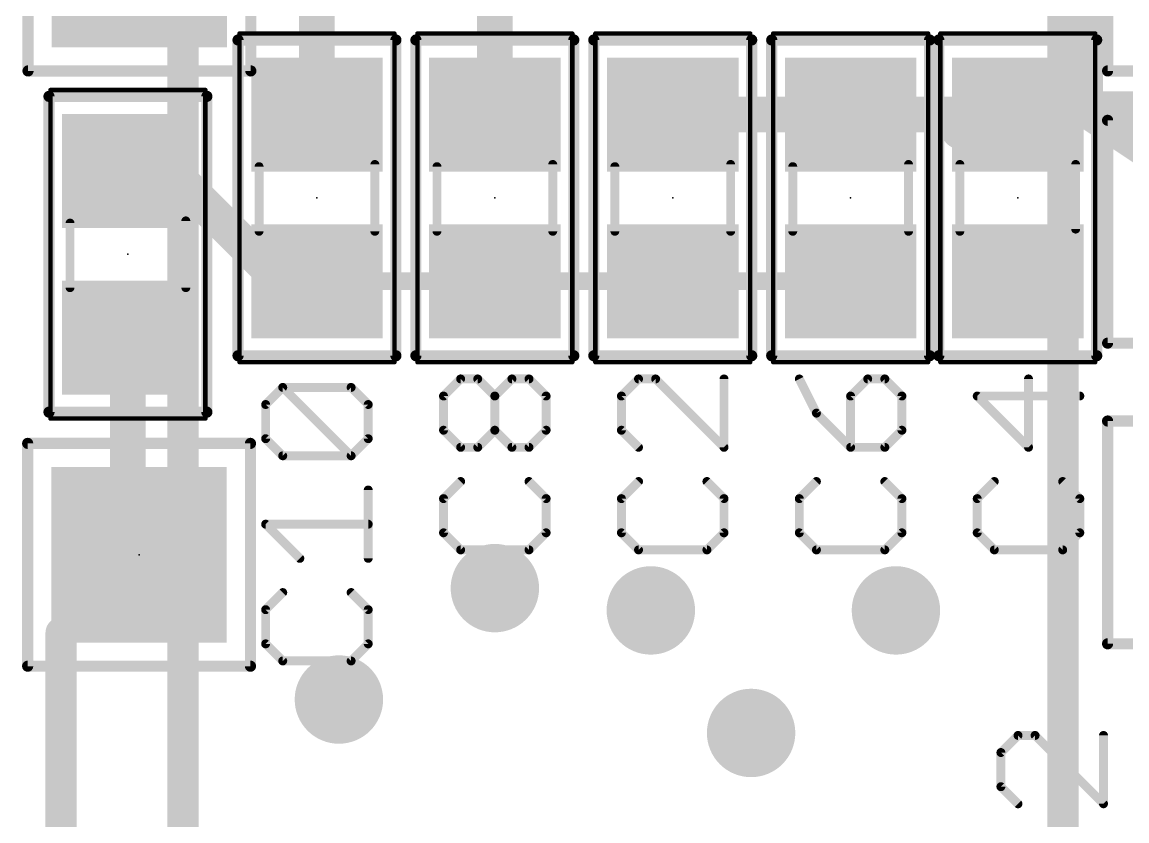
# Model space of a CAD drawing. Extents: x -60 to 60, y 0 to 50.
# Drawn here: x 7.89 to 20.48, y 15.51 to 24.61 of the extents above; entities that cross this region are included whole.
import ezdxf

# ---------------------------------------------------------------- set-up
doc = ezdxf.new("R2010")
doc.units = 0
for name, color, linetype in [('1', 12, 'CONTINUOUS'), ('18', 110, 'CONTINUOUS'), ('21', 53, 'CONTINUOUS'), ('23', 53, 'CONTINUOUS'), ('39', 12, 'CONTINUOUS'), ('51', 253, 'CONTINUOUS')]:
    doc.layers.add(name, color=color, linetype=linetype)

# ---------------------------------------------------------------- blocks, each defined once
blk = doc.blocks.new('RECT')
blk.add_solid([(-0.5, -0.5), (0.5, -0.5), (-0.5, 0.5), (0.5, 0.5)])
blk = doc.blocks.new('ROUNDV')
at = {"const_width": 0.5}
blk.add_lwpolyline([(0, -0.25, 1), (0, 0.25, 1), (0, -0.25)], format="xyb", dxfattribs=at)

msp = doc.modelspace()

# ---------------------------------------------------------------- linework, layer by layer
at = {"layer": '1'}
for points, const_width in [([(9.723, 2.54), (9.723, 48.26)], 0.3556), ([(19.756, 48.26), (19.756, 2.54)], 0.3556), ([(11.251, 23.56), (11.251, 26.859)], 0.4064), ([(20.01, 23.622), (20.01, 26.67)], 0.4064), ([(13.279, 25.327), (13.279, 23.56)], 0.4064), ([(20.01, 23.622), (18.574, 23.372)], 0.4064), ([(23.312, 23.622), (20.01, 23.622)], 0.4064), ([(21.535, 22.605), (20.01, 23.622)], 0.4064), ([(17.335, 23.56), (15.307, 23.56)], 0.4064), ([(19.24, 23.56), (17.335, 23.56)], 0.4064), ([(18.574, 23.372), (19.24, 23.56)], 0.4064), ([(9.263, 22.75), (9.096, 22.917)], 0.4064), ([(9.263, 22.75), (9.75, 22.75)], 0.4064), ([(9.75, 22.75), (10.84, 21.66)], 0.4064), ([(10.84, 21.66), (11.251, 21.66)], 0.4064), ([(11.251, 21.66), (13.279, 21.66)], 0.2032), ([(13.279, 21.66), (15.307, 21.66)], 0.2032), ([(15.307, 21.66), (17.335, 21.66)], 0.2032), ([(9.096, 18.668), (9.096, 21.017)], 0.4064), ([(9.223, 18.541), (9.096, 18.668)], 0.4064), ([(8.334, 17.652), (9.223, 18.541)], 0.3556), ([(8.334, 3.564), (8.334, 17.652)], 0.3556)]:
    msp.add_lwpolyline(points, dxfattribs=dict(at, const_width=const_width))
for points, const_width in [([(20.01, 23.7236, 1), (20.01, 23.5204)], 0.2032), ([(20.0664, 23.7065, 1), (19.9536, 23.5375)], 0.2032), ([(20.0274, 23.5219, 1), (19.9926, 23.7221)], 0.2032), ([(15.307, 23.6616, 1), (15.307, 23.4584)], 0.2032), ([(17.335, 23.6616, 1), (17.335, 23.4584)], 0.2032), ([(17.335, 23.4584, 1), (17.335, 23.6616)], 0.2032), ([(19.2676, 23.4622, 1), (19.2124, 23.6578)], 0.2032), ([(19.24, 23.4584, 1), (19.24, 23.6616)], 0.2032), ([(19.9084, 23.622, 1), (20.1116, 23.622)], 0.2032), ([(11.1494, 23.56, 1), (11.3526, 23.56)], 0.2032), ([(13.1774, 23.56, 1), (13.3806, 23.56)], 0.2032), ([(18.5566, 23.4721, 1), (18.5914, 23.2719)], 0.2032), ([(18.5464, 23.4698, 1), (18.6016, 23.2742)], 0.2032), ([(9.1678, 22.9888, 1), (9.0242, 22.8452)], 0.2032), ([(9.263, 22.8516, 1), (9.263, 22.6484)], 0.2032), ([(9.1912, 22.6782, 1), (9.3348, 22.8218)], 0.2032), ([(9.8218, 22.8218, 1), (9.6782, 22.6782)], 0.2032), ([(9.75, 22.6484, 1), (9.75, 22.8516)], 0.2032), ([(10.84, 21.7616, 1), (10.84, 21.5584)], 0.2032), ([(10.7682, 21.5882, 1), (10.9118, 21.7318)], 0.2032), ([(11.251, 21.5584, 1), (11.251, 21.7616)], 0.2032), ([(11.251, 21.7108, 1), (11.251, 21.6092)], 0.1016), ([(13.279, 21.7108, 1), (13.279, 21.6092)], 0.1016), ([(13.279, 21.6092, 1), (13.279, 21.7108)], 0.1016), ([(15.307, 21.7108, 1), (15.307, 21.6092)], 0.1016), ([(15.307, 21.6092, 1), (15.307, 21.7108)], 0.1016), ([(17.335, 21.6092, 1), (17.335, 21.7108)], 0.1016), ([(9.1976, 21.017, 1), (8.9944, 21.017)], 0.2032), ([(8.9944, 18.668, 1), (9.1976, 18.668)], 0.2032), ([(9.1678, 18.7398, 1), (9.0242, 18.5962)], 0.2032), ([(9.1512, 18.4692, 1), (9.2948, 18.6128)], 0.2032), ([(9.2859, 18.4781, 1), (9.1601, 18.6039)], 0.1778), ([(8.2711, 17.7149, 1), (8.3969, 17.5891)], 0.1778), ([(8.4229, 17.652, 1), (8.2451, 17.652)], 0.1778)]:
    msp.add_lwpolyline(points, format="xyb", dxfattribs=dict(at, const_width=const_width))
at = {"layer": '21'}
for points, const_width in [([(7.957, 24.057), (7.957, 26.597)], 0.127), ([(10.497, 26.597), (10.497, 24.057)], 0.127), ([(20.264, 24.057), (20.264, 26.597)], 0.127), ([(10.351, 20.81), (10.351, 24.41)], 0.127), ([(10.351, 24.41), (12.151, 24.41)], 0.127), ([(12.151, 24.41), (12.151, 20.81)], 0.127), ([(12.379, 20.81), (12.379, 24.41)], 0.127), ([(12.379, 24.41), (14.179, 24.41)], 0.127), ([(14.179, 24.41), (14.179, 20.81)], 0.127), ([(14.407, 20.81), (14.407, 24.41)], 0.127), ([(14.407, 24.41), (16.207, 24.41)], 0.127), ([(16.207, 24.41), (16.207, 20.81)], 0.127), ([(16.435, 20.81), (16.435, 24.41)], 0.127), ([(16.435, 24.41), (18.235, 24.41)], 0.127), ([(18.235, 24.41), (18.235, 20.81)], 0.127), ([(18.34, 24.41), (20.14, 24.41)], 0.127), ([(18.34, 20.81), (18.34, 24.41)], 0.127), ([(20.14, 24.41), (20.14, 20.81)], 0.127), ([(10.497, 24.057), (7.957, 24.057)], 0.127), ([(22.804, 24.057), (20.264, 24.057)], 0.127), ([(8.196, 20.167), (8.196, 23.767)], 0.127), ([(8.196, 23.767), (9.996, 23.767)], 0.127), ([(9.996, 23.767), (9.996, 20.167)], 0.127), ([(20.264, 23.494), (22.804, 23.494)], 0.127), ([(20.264, 20.954), (20.264, 23.494)], 0.127), ([(22.804, 20.954), (20.264, 20.954)], 0.127), ([(12.151, 20.81), (10.351, 20.81)], 0.127), ([(14.179, 20.81), (12.379, 20.81)], 0.127), ([(16.207, 20.81), (14.407, 20.81)], 0.127), ([(18.235, 20.81), (16.435, 20.81)], 0.127), ([(20.14, 20.81), (18.34, 20.81)], 0.127), ([(12.6938, 20.3509), (12.8887, 20.5458)], 0.1016), ([(12.8887, 20.5458), (13.0836, 20.5458)], 0.1016), ([(13.0836, 20.5458), (13.2785, 20.3509)], 0.1016), ([(13.2785, 20.3509), (13.4734, 20.5458)], 0.1016), ([(13.4734, 20.5458), (13.6683, 20.5458)], 0.1016), ([(13.6683, 20.5458), (13.8632, 20.3509)], 0.1016), ([(14.9167, 20.5458), (14.7218, 20.3509)], 0.1016), ([(15.1116, 20.5458), (14.9167, 20.5458)], 0.1016), ([(15.8912, 19.7662), (15.1116, 20.5458)], 0.1016), ([(15.8912, 20.5458), (15.8912, 19.7662)], 0.1016), ([(16.7498, 20.5458), (16.9447, 20.156)], 0.1016), ([(17.5294, 20.5458), (17.3345, 20.3509)], 0.1016), ([(17.7243, 20.5458), (17.5294, 20.5458)], 0.1016), ([(17.9192, 20.3509), (17.7243, 20.5458)], 0.1016), ([(19.3625, 19.7662), (19.3625, 20.5458)], 0.1016), ([(10.6658, 20.2543), (10.8607, 20.4492)], 0.1016), ([(10.8607, 20.4492), (11.6403, 20.4492)], 0.1016), ([(11.6403, 19.6696), (10.8607, 20.4492)], 0.1016), ([(11.6403, 20.4492), (11.8352, 20.2543)], 0.1016), ([(10.6658, 19.8645), (10.6658, 20.2543)], 0.1016), ([(11.8352, 20.2543), (11.8352, 19.8645)], 0.1016), ([(12.6938, 19.9611), (12.6938, 20.3509)], 0.1016), ([(13.2785, 19.9611), (13.2785, 20.3509)], 0.1016), ([(13.8632, 20.3509), (13.8632, 19.9611)], 0.1016), ([(14.7218, 20.3509), (14.7218, 19.9611)], 0.1016), ([(17.3345, 20.3509), (17.3345, 19.7662)], 0.1016), ([(17.9192, 19.9611), (17.9192, 20.3509)], 0.1016), ([(19.9472, 20.3509), (18.7778, 20.3509)], 0.1016), ([(18.7778, 20.3509), (19.3625, 19.7662)], 0.1016), ([(9.996, 20.167), (8.196, 20.167)], 0.127), ([(16.9447, 20.156), (17.3345, 19.7662)], 0.1016), ([(20.264, 20.066), (22.804, 20.066)], 0.127), ([(20.264, 17.526), (20.264, 20.066)], 0.127), ([(10.8607, 19.6696), (10.6658, 19.8645)], 0.1016), ([(11.8352, 19.8645), (11.6403, 19.6696)], 0.1016), ([(12.8887, 19.7662), (12.6938, 19.9611)], 0.1016), ([(13.2785, 19.9611), (13.0836, 19.7662)], 0.1016), ([(13.4734, 19.7662), (13.2785, 19.9611)], 0.1016), ([(13.8632, 19.9611), (13.6683, 19.7662)], 0.1016), ([(14.7218, 19.9611), (14.9167, 19.7662)], 0.1016), ([(17.7243, 19.7662), (17.9192, 19.9611)], 0.1016), ([(7.953, 19.811), (10.493, 19.811)], 0.127), ([(7.953, 17.271), (7.953, 19.811)], 0.127), ([(10.493, 19.811), (10.493, 17.271)], 0.127), ([(13.0836, 19.7662), (12.8887, 19.7662)], 0.1016), ([(13.6683, 19.7662), (13.4734, 19.7662)], 0.1016), ([(17.3345, 19.7662), (17.7243, 19.7662)], 0.1016), ([(11.6403, 19.6696), (10.8607, 19.6696)], 0.1016), ([(12.8887, 19.3764), (12.6938, 19.1815)], 0.1016), ([(13.8632, 19.1815), (13.6683, 19.3764)], 0.1016), ([(14.9167, 19.3764), (14.7218, 19.1815)], 0.1016), ([(15.8912, 19.1815), (15.6963, 19.3764)], 0.1016), ([(16.9447, 19.3764), (16.7498, 19.1815)], 0.1016), ([(17.9192, 19.1815), (17.7243, 19.3764)], 0.1016), ([(18.9727, 19.3764), (18.7778, 19.1815)], 0.1016), ([(19.9472, 19.1815), (19.7523, 19.3764)], 0.1016), ([(11.8352, 18.5002), (11.8352, 19.2798)], 0.1016), ([(12.6938, 19.1815), (12.6938, 18.7917)], 0.1016), ([(13.8632, 18.7917), (13.8632, 19.1815)], 0.1016), ([(14.7218, 19.1815), (14.7218, 18.7917)], 0.1016), ([(15.8912, 18.7917), (15.8912, 19.1815)], 0.1016), ([(16.7498, 19.1815), (16.7498, 18.7917)], 0.1016), ([(17.9192, 18.7917), (17.9192, 19.1815)], 0.1016), ([(18.7778, 19.1815), (18.7778, 18.7917)], 0.1016), ([(19.9472, 18.7917), (19.9472, 19.1815)], 0.1016), ([(11.0556, 18.5002), (10.6658, 18.89)], 0.1016), ([(10.6658, 18.89), (11.8352, 18.89)], 0.1016), ([(12.6938, 18.7917), (12.8887, 18.5968)], 0.1016), ([(13.6683, 18.5968), (13.8632, 18.7917)], 0.1016), ([(14.7218, 18.7917), (14.9167, 18.5968)], 0.1016), ([(15.6963, 18.5968), (15.8912, 18.7917)], 0.1016), ([(16.7498, 18.7917), (16.9447, 18.5968)], 0.1016), ([(17.7243, 18.5968), (17.9192, 18.7917)], 0.1016), ([(18.7778, 18.7917), (18.9727, 18.5968)], 0.1016), ([(19.7523, 18.5968), (19.9472, 18.7917)], 0.1016), ([(12.8887, 18.5968), (13.6683, 18.5968)], 0.1016), ([(14.9167, 18.5968), (15.6963, 18.5968)], 0.1016), ([(16.9447, 18.5968), (17.7243, 18.5968)], 0.1016), ([(18.9727, 18.5968), (19.7523, 18.5968)], 0.1016), ([(10.8607, 18.1104), (10.6658, 17.9155)], 0.1016), ([(11.8352, 17.9155), (11.6403, 18.1104)], 0.1016), ([(10.6658, 17.9155), (10.6658, 17.5257)], 0.1016), ([(11.8352, 17.5257), (11.8352, 17.9155)], 0.1016), ([(10.6658, 17.5257), (10.8607, 17.3308)], 0.1016), ([(11.6403, 17.3308), (11.8352, 17.5257)], 0.1016), ([(22.804, 17.526), (20.264, 17.526)], 0.127), ([(10.8607, 17.3308), (11.6403, 17.3308)], 0.1016), ([(10.493, 17.271), (7.953, 17.271)], 0.127), ([(19.2427, 16.4818), (19.0478, 16.2869)], 0.1016), ([(19.4376, 16.4818), (19.2427, 16.4818)], 0.1016), ([(20.2172, 15.7022), (19.4376, 16.4818)], 0.1016), ([(20.2172, 16.4818), (20.2172, 15.7022)], 0.1016), ([(19.0478, 16.2869), (19.0478, 15.8971)], 0.1016), ([(19.0478, 15.8971), (19.2427, 15.7022)], 0.1016)]:
    msp.add_lwpolyline(points, dxfattribs=dict(at, const_width=const_width))
for points, const_width in [([(10.351, 24.4417, 1), (10.351, 24.3783)], 0.0635), ([(10.3828, 24.41, 1), (10.3193, 24.41)], 0.0635), ([(12.1828, 24.41, 1), (12.1192, 24.41)], 0.0635), ([(12.151, 24.3783, 1), (12.151, 24.4417)], 0.0635), ([(12.4108, 24.41, 1), (12.3473, 24.41)], 0.0635), ([(12.379, 24.4417, 1), (12.379, 24.3783)], 0.0635), ([(14.2108, 24.41, 1), (14.1472, 24.41)], 0.0635), ([(14.179, 24.3783, 1), (14.179, 24.4417)], 0.0635), ([(14.4388, 24.41, 1), (14.3752, 24.41)], 0.0635), ([(14.407, 24.4417, 1), (14.407, 24.3783)], 0.0635), ([(16.2387, 24.41, 1), (16.1753, 24.41)], 0.0635), ([(16.207, 24.3783, 1), (16.207, 24.4417)], 0.0635), ([(16.435, 24.4417, 1), (16.435, 24.3783)], 0.0635), ([(16.4668, 24.41, 1), (16.4033, 24.41)], 0.0635), ([(18.2667, 24.41, 1), (18.2033, 24.41)], 0.0635), ([(18.235, 24.3783, 1), (18.235, 24.4417)], 0.0635), ([(18.34, 24.4417, 1), (18.34, 24.3783)], 0.0635), ([(18.3717, 24.41, 1), (18.3083, 24.41)], 0.0635), ([(20.1717, 24.41, 1), (20.1083, 24.41)], 0.0635), ([(20.14, 24.3783, 1), (20.14, 24.4417)], 0.0635), ([(7.957, 24.0888, 1), (7.957, 24.0253)], 0.0635), ([(7.9253, 24.057, 1), (7.9888, 24.057)], 0.0635), ([(10.4652, 24.057, 1), (10.5288, 24.057)], 0.0635), ([(10.497, 24.0253, 1), (10.497, 24.0888)], 0.0635), ([(20.264, 24.0888, 1), (20.264, 24.0253)], 0.0635), ([(20.2323, 24.057, 1), (20.2957, 24.057)], 0.0635), ([(8.2278, 23.767, 1), (8.1642, 23.767)], 0.0635), ([(8.196, 23.7987, 1), (8.196, 23.7353)], 0.0635), ([(10.0278, 23.767, 1), (9.9642, 23.767)], 0.0635), ([(9.996, 23.7353, 1), (9.996, 23.7987)], 0.0635), ([(20.264, 23.5257, 1), (20.264, 23.4623)], 0.0635), ([(20.2957, 23.494, 1), (20.2323, 23.494)], 0.0635), ([(20.264, 20.9857, 1), (20.264, 20.9223)], 0.0635), ([(20.2323, 20.954, 1), (20.2957, 20.954)], 0.0635), ([(10.351, 20.8418, 1), (10.351, 20.7783)], 0.0635), ([(10.3193, 20.81, 1), (10.3828, 20.81)], 0.0635), ([(12.1192, 20.81, 1), (12.1828, 20.81)], 0.0635), ([(12.151, 20.7783, 1), (12.151, 20.8418)], 0.0635), ([(12.379, 20.8418, 1), (12.379, 20.7783)], 0.0635), ([(12.3473, 20.81, 1), (12.4108, 20.81)], 0.0635), ([(14.1472, 20.81, 1), (14.2108, 20.81)], 0.0635), ([(14.179, 20.7783, 1), (14.179, 20.8418)], 0.0635), ([(14.3752, 20.81, 1), (14.4388, 20.81)], 0.0635), ([(14.407, 20.8418, 1), (14.407, 20.7783)], 0.0635), ([(16.1753, 20.81, 1), (16.2387, 20.81)], 0.0635), ([(16.207, 20.7783, 1), (16.207, 20.8418)], 0.0635), ([(16.435, 20.8418, 1), (16.435, 20.7783)], 0.0635), ([(16.4033, 20.81, 1), (16.4668, 20.81)], 0.0635), ([(18.2033, 20.81, 1), (18.2667, 20.81)], 0.0635), ([(18.235, 20.7783, 1), (18.235, 20.8418)], 0.0635), ([(18.34, 20.8418, 1), (18.34, 20.7783)], 0.0635), ([(18.3083, 20.81, 1), (18.3717, 20.81)], 0.0635), ([(20.1083, 20.81, 1), (20.1717, 20.81)], 0.0635), ([(20.14, 20.7783, 1), (20.14, 20.8418)], 0.0635), ([(12.8887, 20.5712, 1), (12.8887, 20.5204)], 0.0508), ([(12.9067, 20.5278, 1), (12.8707, 20.5638)], 0.0508), ([(13.1016, 20.5638, 1), (13.0656, 20.5278)], 0.0508), ([(13.0836, 20.5204, 1), (13.0836, 20.5712)], 0.0508), ([(13.4734, 20.5712, 1), (13.4734, 20.5204)], 0.0508), ([(13.4914, 20.5278, 1), (13.4554, 20.5638)], 0.0508), ([(13.6863, 20.5638, 1), (13.6503, 20.5278)], 0.0508), ([(13.6683, 20.5204, 1), (13.6683, 20.5712)], 0.0508), ([(14.9167, 20.5712, 1), (14.9167, 20.5204)], 0.0508), ([(14.9347, 20.5278, 1), (14.8987, 20.5638)], 0.0508), ([(15.1296, 20.5638, 1), (15.0936, 20.5278)], 0.0508), ([(15.1116, 20.5204, 1), (15.1116, 20.5712)], 0.0508), ([(15.9166, 20.5458, 1), (15.8658, 20.5458)], 0.0508), ([(16.7725, 20.5572, 1), (16.7271, 20.5344)], 0.0508), ([(17.5294, 20.5712, 1), (17.5294, 20.5204)], 0.0508), ([(17.5474, 20.5278, 1), (17.5114, 20.5638)], 0.0508), ([(17.7423, 20.5638, 1), (17.7063, 20.5278)], 0.0508), ([(17.7243, 20.5204, 1), (17.7243, 20.5712)], 0.0508), ([(19.3879, 20.5458, 1), (19.3371, 20.5458)], 0.0508), ([(10.8787, 20.4672, 1), (10.8427, 20.4312)], 0.0508), ([(10.8607, 20.4746, 1), (10.8607, 20.4238)], 0.0508), ([(10.8787, 20.4312, 1), (10.8427, 20.4672)], 0.0508), ([(11.6583, 20.4672, 1), (11.6223, 20.4312)], 0.0508), ([(11.6403, 20.4238, 1), (11.6403, 20.4746)], 0.0508), ([(10.6478, 20.2723, 1), (10.6838, 20.2363)], 0.0508), ([(10.6912, 20.2543, 1), (10.6404, 20.2543)], 0.0508), ([(11.8606, 20.2543, 1), (11.8098, 20.2543)], 0.0508), ([(11.8172, 20.2363, 1), (11.8532, 20.2723)], 0.0508), ([(12.6758, 20.3689, 1), (12.7118, 20.3329)], 0.0508), ([(12.7192, 20.3509, 1), (12.6684, 20.3509)], 0.0508), ([(13.2605, 20.3689, 1), (13.2965, 20.3329)], 0.0508), ([(13.3039, 20.3509, 1), (13.2531, 20.3509)], 0.0508), ([(13.2605, 20.3329, 1), (13.2965, 20.3689)], 0.0508), ([(13.8886, 20.3509, 1), (13.8378, 20.3509)], 0.0508), ([(13.8452, 20.3329, 1), (13.8812, 20.3689)], 0.0508), ([(14.7038, 20.3689, 1), (14.7398, 20.3329)], 0.0508), ([(14.7472, 20.3509, 1), (14.6964, 20.3509)], 0.0508), ([(17.3165, 20.3689, 1), (17.3525, 20.3329)], 0.0508), ([(17.3599, 20.3509, 1), (17.3091, 20.3509)], 0.0508), ([(17.9446, 20.3509, 1), (17.8938, 20.3509)], 0.0508), ([(17.9012, 20.3329, 1), (17.9372, 20.3689)], 0.0508), ([(18.7958, 20.3689, 1), (18.7598, 20.3329)], 0.0508), ([(18.7778, 20.3763, 1), (18.7778, 20.3255)], 0.0508), ([(19.9472, 20.3255, 1), (19.9472, 20.3763)], 0.0508), ([(8.1642, 20.167, 1), (8.2278, 20.167)], 0.0635), ([(8.196, 20.1988, 1), (8.196, 20.1353)], 0.0635), ([(9.9642, 20.167, 1), (10.0278, 20.167)], 0.0635), ([(9.996, 20.1353, 1), (9.996, 20.1988)], 0.0635), ([(16.9627, 20.174, 1), (16.9267, 20.138)], 0.0508), ([(16.922, 20.1446, 1), (16.9674, 20.1674)], 0.0508), ([(20.264, 20.0978, 1), (20.264, 20.0343)], 0.0635), ([(20.2957, 20.066, 1), (20.2323, 20.066)], 0.0635), ([(10.6838, 19.8825, 1), (10.6478, 19.8465)], 0.0508), ([(11.8532, 19.8465, 1), (11.8172, 19.8825)], 0.0508), ([(12.7118, 19.9791, 1), (12.6758, 19.9431)], 0.0508), ([(12.6684, 19.9611, 1), (12.7192, 19.9611)], 0.0508), ([(13.2965, 19.9791, 1), (13.2605, 19.9431)], 0.0508), ([(13.2531, 19.9611, 1), (13.3039, 19.9611)], 0.0508), ([(13.2965, 19.9431, 1), (13.2605, 19.9791)], 0.0508), ([(13.8378, 19.9611, 1), (13.8886, 19.9611)], 0.0508), ([(13.8812, 19.9431, 1), (13.8452, 19.9791)], 0.0508), ([(14.7398, 19.9791, 1), (14.7038, 19.9431)], 0.0508), ([(14.6964, 19.9611, 1), (14.7472, 19.9611)], 0.0508), ([(17.8938, 19.9611, 1), (17.9446, 19.9611)], 0.0508), ([(17.9372, 19.9431, 1), (17.9012, 19.9791)], 0.0508), ([(7.9848, 19.811, 1), (7.9213, 19.811)], 0.0635), ([(7.953, 19.8427, 1), (7.953, 19.7793)], 0.0635), ([(10.5248, 19.811, 1), (10.4612, 19.811)], 0.0635), ([(10.493, 19.7793, 1), (10.493, 19.8427)], 0.0635), ([(10.6404, 19.8645, 1), (10.6912, 19.8645)], 0.0508), ([(11.8098, 19.8645, 1), (11.8606, 19.8645)], 0.0508), ([(12.8887, 19.7916, 1), (12.8887, 19.7408)], 0.0508), ([(12.8707, 19.7482, 1), (12.9067, 19.7842)], 0.0508), ([(13.0656, 19.7842, 1), (13.1016, 19.7482)], 0.0508), ([(13.0836, 19.7408, 1), (13.0836, 19.7916)], 0.0508), ([(13.4734, 19.7916, 1), (13.4734, 19.7408)], 0.0508), ([(13.4554, 19.7482, 1), (13.4914, 19.7842)], 0.0508), ([(13.6503, 19.7842, 1), (13.6863, 19.7482)], 0.0508), ([(13.6683, 19.7408, 1), (13.6683, 19.7916)], 0.0508), ([(14.8987, 19.7482, 1), (14.9347, 19.7842)], 0.0508), ([(15.8658, 19.7662, 1), (15.9166, 19.7662)], 0.0508), ([(15.8732, 19.7482, 1), (15.9092, 19.7842)], 0.0508), ([(17.3345, 19.7916, 1), (17.3345, 19.7408)], 0.0508), ([(17.3091, 19.7662, 1), (17.3599, 19.7662)], 0.0508), ([(17.3165, 19.7482, 1), (17.3525, 19.7842)], 0.0508), ([(17.7063, 19.7842, 1), (17.7423, 19.7482)], 0.0508), ([(17.7243, 19.7408, 1), (17.7243, 19.7916)], 0.0508), ([(19.3371, 19.7662, 1), (19.3879, 19.7662)], 0.0508), ([(19.3445, 19.7482, 1), (19.3805, 19.7842)], 0.0508), ([(10.8607, 19.695, 1), (10.8607, 19.6442)], 0.0508), ([(10.8427, 19.6516, 1), (10.8787, 19.6876)], 0.0508), ([(11.6223, 19.6876, 1), (11.6583, 19.6516)], 0.0508), ([(11.6223, 19.6516, 1), (11.6583, 19.6876)], 0.0508), ([(11.6403, 19.6442, 1), (11.6403, 19.695)], 0.0508), ([(12.9067, 19.3584, 1), (12.8707, 19.3944)], 0.0508), ([(13.6863, 19.3944, 1), (13.6503, 19.3584)], 0.0508), ([(14.9347, 19.3584, 1), (14.8987, 19.3944)], 0.0508), ([(15.7143, 19.3944, 1), (15.6783, 19.3584)], 0.0508), ([(16.9627, 19.3584, 1), (16.9267, 19.3944)], 0.0508), ([(17.7423, 19.3944, 1), (17.7063, 19.3584)], 0.0508), ([(18.9907, 19.3584, 1), (18.9547, 19.3944)], 0.0508), ([(19.7703, 19.3944, 1), (19.7343, 19.3584)], 0.0508), ([(11.8606, 19.2798, 1), (11.8098, 19.2798)], 0.0508), ([(12.6758, 19.1995, 1), (12.7118, 19.1635)], 0.0508), ([(12.7192, 19.1815, 1), (12.6684, 19.1815)], 0.0508), ([(13.8886, 19.1815, 1), (13.8378, 19.1815)], 0.0508), ([(13.8452, 19.1635, 1), (13.8812, 19.1995)], 0.0508), ([(14.7038, 19.1995, 1), (14.7398, 19.1635)], 0.0508), ([(14.7472, 19.1815, 1), (14.6964, 19.1815)], 0.0508), ([(15.9166, 19.1815, 1), (15.8658, 19.1815)], 0.0508), ([(15.8732, 19.1635, 1), (15.9092, 19.1995)], 0.0508), ([(16.7318, 19.1995, 1), (16.7678, 19.1635)], 0.0508), ([(16.7752, 19.1815, 1), (16.7244, 19.1815)], 0.0508), ([(17.9446, 19.1815, 1), (17.8938, 19.1815)], 0.0508), ([(17.9012, 19.1635, 1), (17.9372, 19.1995)], 0.0508), ([(18.7598, 19.1995, 1), (18.7958, 19.1635)], 0.0508), ([(18.8032, 19.1815, 1), (18.7524, 19.1815)], 0.0508), ([(19.9726, 19.1815, 1), (19.9218, 19.1815)], 0.0508), ([(19.9292, 19.1635, 1), (19.9652, 19.1995)], 0.0508), ([(10.6838, 18.908, 1), (10.6478, 18.872)], 0.0508), ([(10.6658, 18.9154, 1), (10.6658, 18.8646)], 0.0508), ([(11.8352, 18.8646, 1), (11.8352, 18.9154)], 0.0508), ([(12.7118, 18.8097, 1), (12.6758, 18.7737)], 0.0508), ([(12.6684, 18.7917, 1), (12.7192, 18.7917)], 0.0508), ([(13.8378, 18.7917, 1), (13.8886, 18.7917)], 0.0508), ([(13.8812, 18.7737, 1), (13.8452, 18.8097)], 0.0508), ([(14.7398, 18.8097, 1), (14.7038, 18.7737)], 0.0508), ([(14.6964, 18.7917, 1), (14.7472, 18.7917)], 0.0508), ([(15.8658, 18.7917, 1), (15.9166, 18.7917)], 0.0508), ([(15.9092, 18.7737, 1), (15.8732, 18.8097)], 0.0508), ([(16.7678, 18.8097, 1), (16.7318, 18.7737)], 0.0508), ([(16.7244, 18.7917, 1), (16.7752, 18.7917)], 0.0508), ([(17.8938, 18.7917, 1), (17.9446, 18.7917)], 0.0508), ([(17.9372, 18.7737, 1), (17.9012, 18.8097)], 0.0508), ([(18.7958, 18.8097, 1), (18.7598, 18.7737)], 0.0508), ([(18.7524, 18.7917, 1), (18.8032, 18.7917)], 0.0508), ([(19.9218, 18.7917, 1), (19.9726, 18.7917)], 0.0508), ([(19.9652, 18.7737, 1), (19.9292, 18.8097)], 0.0508), ([(12.8887, 18.6222, 1), (12.8887, 18.5714)], 0.0508), ([(12.8707, 18.5788, 1), (12.9067, 18.6148)], 0.0508), ([(13.6503, 18.6148, 1), (13.6863, 18.5788)], 0.0508), ([(13.6683, 18.5714, 1), (13.6683, 18.6222)], 0.0508), ([(14.9167, 18.6222, 1), (14.9167, 18.5714)], 0.0508), ([(14.8987, 18.5788, 1), (14.9347, 18.6148)], 0.0508), ([(15.6783, 18.6148, 1), (15.7143, 18.5788)], 0.0508), ([(15.6963, 18.5714, 1), (15.6963, 18.6222)], 0.0508), ([(16.9447, 18.6222, 1), (16.9447, 18.5714)], 0.0508), ([(16.9267, 18.5788, 1), (16.9627, 18.6148)], 0.0508), ([(17.7063, 18.6148, 1), (17.7423, 18.5788)], 0.0508), ([(17.7243, 18.5714, 1), (17.7243, 18.6222)], 0.0508), ([(18.9727, 18.6222, 1), (18.9727, 18.5714)], 0.0508), ([(18.9547, 18.5788, 1), (18.9907, 18.6148)], 0.0508), ([(19.7343, 18.6148, 1), (19.7703, 18.5788)], 0.0508), ([(19.7523, 18.5714, 1), (19.7523, 18.6222)], 0.0508), ([(11.0376, 18.4822, 1), (11.0736, 18.5182)], 0.0508), ([(11.8098, 18.5002, 1), (11.8606, 18.5002)], 0.0508), ([(10.8787, 18.0924, 1), (10.8427, 18.1284)], 0.0508), ([(11.6583, 18.1284, 1), (11.6223, 18.0924)], 0.0508), ([(10.6478, 17.9335, 1), (10.6838, 17.8975)], 0.0508), ([(10.6912, 17.9155, 1), (10.6404, 17.9155)], 0.0508), ([(11.8606, 17.9155, 1), (11.8098, 17.9155)], 0.0508), ([(11.8172, 17.8975, 1), (11.8532, 17.9335)], 0.0508), ([(10.6838, 17.5437, 1), (10.6478, 17.5077)], 0.0508), ([(10.6404, 17.5257, 1), (10.6912, 17.5257)], 0.0508), ([(11.8098, 17.5257, 1), (11.8606, 17.5257)], 0.0508), ([(11.8532, 17.5077, 1), (11.8172, 17.5437)], 0.0508), ([(20.264, 17.5577, 1), (20.264, 17.4943)], 0.0635), ([(20.2323, 17.526, 1), (20.2957, 17.526)], 0.0635), ([(10.8607, 17.3562, 1), (10.8607, 17.3054)], 0.0508), ([(11.6403, 17.3054, 1), (11.6403, 17.3562)], 0.0508), ([(7.953, 17.3027, 1), (7.953, 17.2393)], 0.0635), ([(7.9213, 17.271, 1), (7.9848, 17.271)], 0.0635), ([(10.4612, 17.271, 1), (10.5248, 17.271)], 0.0635), ([(10.493, 17.2393, 1), (10.493, 17.3027)], 0.0635), ([(10.8427, 17.3128, 1), (10.8787, 17.3488)], 0.0508), ([(11.6223, 17.3488, 1), (11.6583, 17.3128)], 0.0508), ([(19.2427, 16.5072, 1), (19.2427, 16.4564)], 0.0508), ([(19.2607, 16.4638, 1), (19.2247, 16.4998)], 0.0508), ([(19.4556, 16.4998, 1), (19.4196, 16.4638)], 0.0508), ([(19.4376, 16.4564, 1), (19.4376, 16.5072)], 0.0508), ([(20.2426, 16.4818, 1), (20.1918, 16.4818)], 0.0508), ([(19.0298, 16.3049, 1), (19.0658, 16.2689)], 0.0508), ([(19.0732, 16.2869, 1), (19.0224, 16.2869)], 0.0508), ([(19.0658, 15.9151, 1), (19.0298, 15.8791)], 0.0508), ([(19.0224, 15.8971, 1), (19.0732, 15.8971)], 0.0508), ([(19.2247, 15.6842, 1), (19.2607, 15.7202)], 0.0508), ([(20.1992, 15.6842, 1), (20.2352, 15.7202)], 0.0508), ([(20.1918, 15.7022, 1), (20.2426, 15.7022)], 0.0508)]:
    msp.add_lwpolyline(points, format="xyb", dxfattribs=dict(at, const_width=const_width))
at = {"layer": '23'}
for p in [(11.251, 22.61), (13.279, 22.61), (15.307, 22.61), (17.335, 22.61), (19.24, 22.61), (9.096, 21.967), (9.223, 18.541)]:
    msp.add_point(p, dxfattribs=at)
at = {"layer": '39', "const_width": 0.0508}
for points in [[(10.368, 20.737), (10.368, 24.483)], [(10.368, 24.483), (12.134, 24.483)], [(12.134, 24.483), (12.134, 20.737)], [(12.396, 20.737), (12.396, 24.483)], [(12.396, 24.483), (14.162, 24.483)], [(14.162, 24.483), (14.162, 20.737)], [(14.424, 20.737), (14.424, 24.483)], [(14.424, 24.483), (16.19, 24.483)], [(16.19, 24.483), (16.19, 20.737)], [(16.452, 20.737), (16.452, 24.483)], [(16.452, 24.483), (18.218, 24.483)], [(18.218, 24.483), (18.218, 20.737)], [(18.357, 20.737), (18.357, 24.483)], [(18.357, 24.483), (20.123, 24.483)], [(20.123, 24.483), (20.123, 20.737)], [(8.213, 20.094), (8.213, 23.84)], [(8.213, 23.84), (9.979, 23.84)], [(9.979, 23.84), (9.979, 20.094)], [(12.134, 20.737), (10.368, 20.737)], [(14.162, 20.737), (12.396, 20.737)], [(16.19, 20.737), (14.424, 20.737)], [(18.218, 20.737), (16.452, 20.737)], [(20.123, 20.737), (18.357, 20.737)], [(9.979, 20.094), (8.213, 20.094)]]:
    msp.add_lwpolyline(points, dxfattribs=at)
at = {"layer": '39', "const_width": 0.0254}
for points in [[(10.3807, 24.483, 1), (10.3553, 24.483)], [(10.368, 24.4957, 1), (10.368, 24.4703)], [(12.1467, 24.483, 1), (12.1213, 24.483)], [(12.134, 24.4703, 1), (12.134, 24.4957)], [(12.4087, 24.483, 1), (12.3833, 24.483)], [(12.396, 24.4957, 1), (12.396, 24.4703)], [(14.1747, 24.483, 1), (14.1493, 24.483)], [(14.162, 24.4703, 1), (14.162, 24.4957)], [(14.4367, 24.483, 1), (14.4113, 24.483)], [(14.424, 24.4957, 1), (14.424, 24.4703)], [(16.2027, 24.483, 1), (16.1773, 24.483)], [(16.19, 24.4703, 1), (16.19, 24.4957)], [(16.4647, 24.483, 1), (16.4393, 24.483)], [(16.452, 24.4957, 1), (16.452, 24.4703)], [(18.2307, 24.483, 1), (18.2053, 24.483)], [(18.218, 24.4703, 1), (18.218, 24.4957)], [(18.3697, 24.483, 1), (18.3443, 24.483)], [(18.357, 24.4957, 1), (18.357, 24.4703)], [(20.1357, 24.483, 1), (20.1103, 24.483)], [(20.123, 24.4703, 1), (20.123, 24.4957)], [(8.2257, 23.84, 1), (8.2003, 23.84)], [(8.213, 23.8527, 1), (8.213, 23.8273)], [(9.9917, 23.84, 1), (9.9663, 23.84)], [(9.979, 23.8273, 1), (9.979, 23.8527)], [(10.368, 20.7497, 1), (10.368, 20.7243)], [(10.3553, 20.737, 1), (10.3807, 20.737)], [(12.1213, 20.737, 1), (12.1467, 20.737)], [(12.134, 20.7243, 1), (12.134, 20.7497)], [(12.396, 20.7497, 1), (12.396, 20.7243)], [(12.3833, 20.737, 1), (12.4087, 20.737)], [(14.1493, 20.737, 1), (14.1747, 20.737)], [(14.162, 20.7243, 1), (14.162, 20.7497)], [(14.424, 20.7497, 1), (14.424, 20.7243)], [(14.4113, 20.737, 1), (14.4367, 20.737)], [(16.1773, 20.737, 1), (16.2027, 20.737)], [(16.19, 20.7243, 1), (16.19, 20.7497)], [(16.452, 20.7497, 1), (16.452, 20.7243)], [(16.4393, 20.737, 1), (16.4647, 20.737)], [(18.2053, 20.737, 1), (18.2307, 20.737)], [(18.218, 20.7243, 1), (18.218, 20.7497)], [(18.357, 20.7497, 1), (18.357, 20.7243)], [(18.3443, 20.737, 1), (18.3697, 20.737)], [(20.1103, 20.737, 1), (20.1357, 20.737)], [(20.123, 20.7243, 1), (20.123, 20.7497)], [(8.213, 20.1067, 1), (8.213, 20.0813)], [(8.2003, 20.094, 1), (8.2257, 20.094)], [(9.9663, 20.094, 1), (9.9917, 20.094)], [(9.979, 20.0813, 1), (9.979, 20.1067)]]:
    msp.add_lwpolyline(points, format="xyb", dxfattribs=at)
at = {"layer": '51', "const_width": 0.1016}
for points in [[(10.591, 22.966), (10.591, 22.229)], [(11.911, 22.991), (11.911, 22.229)], [(12.619, 22.966), (12.619, 22.229)], [(13.939, 22.991), (13.939, 22.229)], [(14.647, 22.966), (14.647, 22.229)], [(15.967, 22.991), (15.967, 22.229)], [(16.675, 22.966), (16.675, 22.229)], [(17.995, 22.991), (17.995, 22.229)], [(18.58, 22.229), (18.58, 22.991)], [(19.9, 22.254), (19.9, 22.991)], [(8.436, 22.323), (8.436, 21.586)], [(9.756, 22.348), (9.756, 21.586)]]:
    msp.add_lwpolyline(points, dxfattribs=at)
at = {"layer": '51', "const_width": 0.0508}
for points in [[(10.6164, 22.966, 1), (10.5656, 22.966)], [(11.9364, 22.991, 1), (11.8856, 22.991)], [(12.6444, 22.966, 1), (12.5936, 22.966)], [(13.9644, 22.991, 1), (13.9136, 22.991)], [(14.6724, 22.966, 1), (14.6216, 22.966)], [(15.9924, 22.991, 1), (15.9416, 22.991)], [(16.7004, 22.966, 1), (16.6496, 22.966)], [(18.0204, 22.991, 1), (17.9696, 22.991)], [(18.6054, 22.991, 1), (18.5546, 22.991)], [(19.9254, 22.991, 1), (19.8746, 22.991)], [(8.4614, 22.323, 1), (8.4106, 22.323)], [(9.7814, 22.348, 1), (9.7306, 22.348)], [(10.5656, 22.229, 1), (10.6164, 22.229)], [(11.8856, 22.229, 1), (11.9364, 22.229)], [(12.5936, 22.229, 1), (12.6444, 22.229)], [(13.9136, 22.229, 1), (13.9644, 22.229)], [(14.6216, 22.229, 1), (14.6724, 22.229)], [(15.9416, 22.229, 1), (15.9924, 22.229)], [(16.6496, 22.229, 1), (16.7004, 22.229)], [(17.9696, 22.229, 1), (18.0204, 22.229)], [(18.5546, 22.229, 1), (18.6054, 22.229)], [(19.8746, 22.254, 1), (19.9254, 22.254)], [(8.4106, 21.586, 1), (8.4614, 21.586)], [(9.7306, 21.586, 1), (9.7814, 21.586)]]:
    msp.add_lwpolyline(points, format="xyb", dxfattribs=at)

# ---------------------------------------------------------------- block references
at = {"layer": '1', "xscale": 2, "yscale": 2}
for p in [(9.227, 25.327), (9.223, 18.541)]:
    msp.add_blockref('RECT', p, dxfattribs=at)
at = {"layer": '1', "xscale": 1.3, "yscale": 1.5}
for p, rotation in [((11.251, 23.56), 270), ((13.279, 23.56), 270), ((15.307, 23.56), 270), ((17.335, 23.56), 270), ((19.24, 23.56), 90), ((9.096, 22.917), 270), ((11.251, 21.66), 270), ((13.279, 21.66), 270), ((15.307, 21.66), 270), ((17.335, 21.66), 270), ((19.24, 21.66), 90), ((9.096, 21.017), 270)]:
    msp.add_blockref('RECT', p, dxfattribs=dict(at, rotation=rotation))
at = {"layer": '18', "xscale": 1.008, "yscale": 1.008}
for p in [(13.279, 18.161), (13.279, 18.161), (15.057, 17.907), (15.057, 17.907), (17.851, 17.907), (17.851, 17.907), (11.501, 16.891), (11.501, 16.891), (16.2, 16.51), (16.2, 16.51)]:
    msp.add_blockref('ROUNDV', p, dxfattribs=at)
at = {"layer": '51', "xscale": 0.7501, "yscale": 1.4501}
for p, rotation in [((11.2522, 23.3271), 270), ((13.2802, 23.3271), 270), ((15.3082, 23.3271), 270), ((17.3361, 23.3271), 270), ((19.2388, 23.3407), 90), ((9.0972, 22.6842), 270), ((11.2522, 21.8794), 270), ((13.2802, 21.8794), 270), ((15.3082, 21.8794), 270), ((17.3361, 21.8794), 270), ((19.2388, 21.8929), 90), ((9.0972, 21.2364), 270)]:
    msp.add_blockref('RECT', p, dxfattribs=dict(at, rotation=rotation))

doc.saveas('drawing.dxf')
